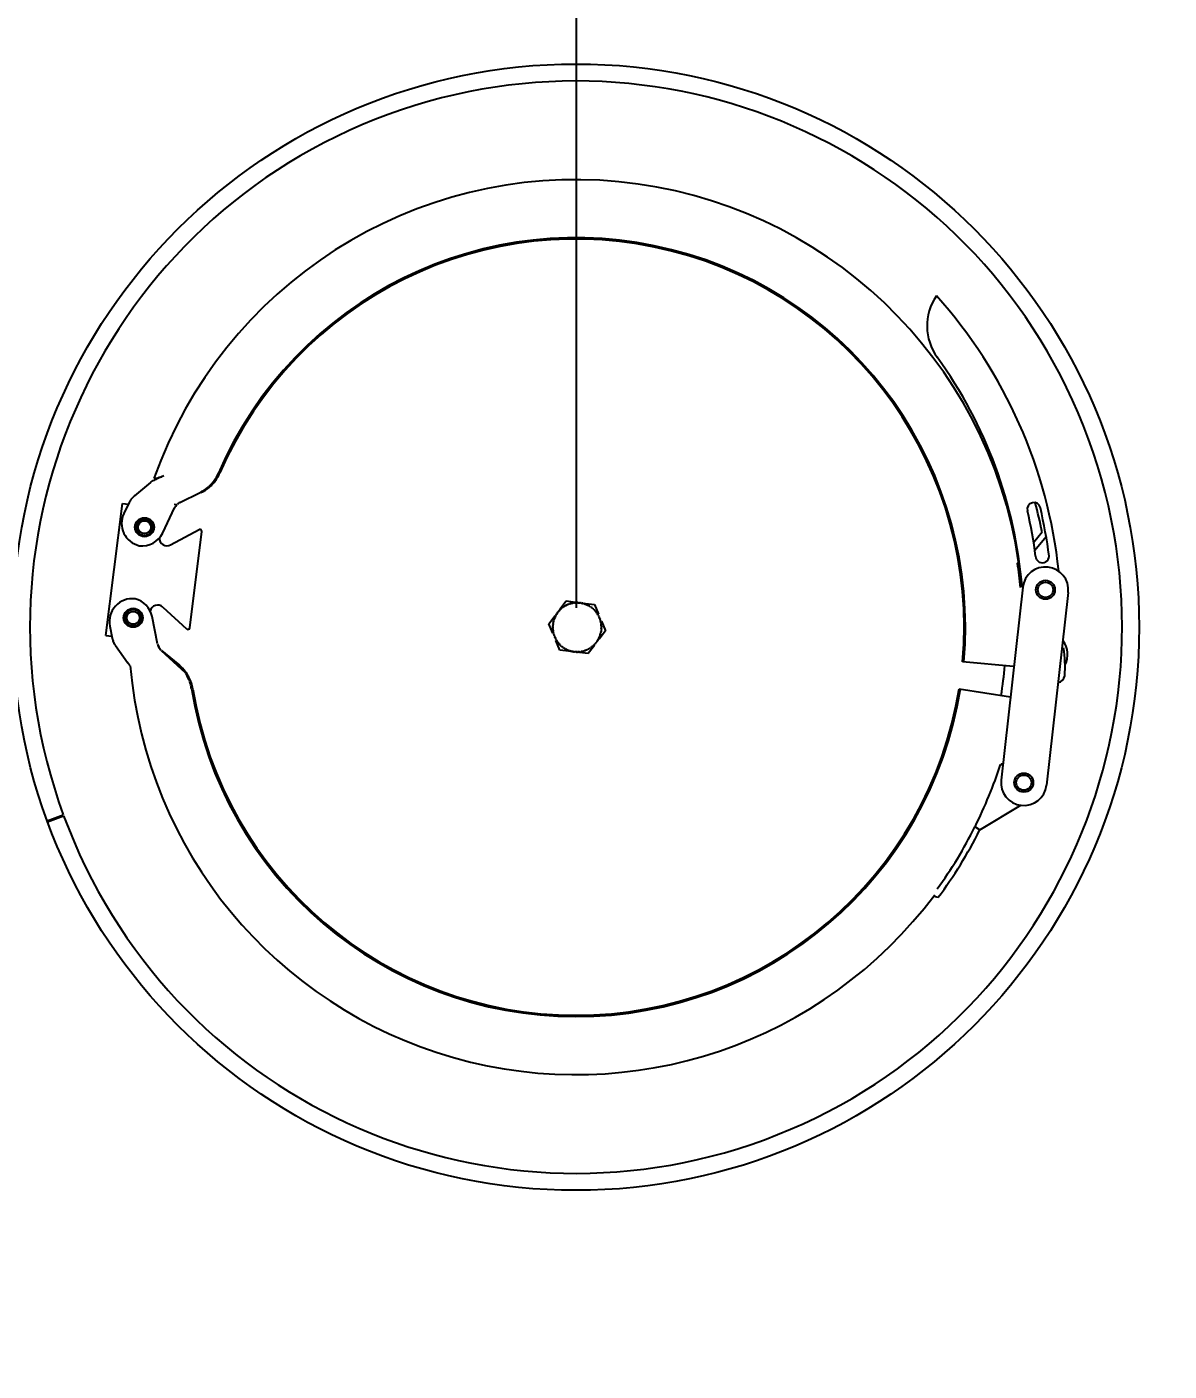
# Model space of a CAD drawing. Header units: millimetres. Extents: x 0 to 2800, y 0 to 1980.
# Drawn here: x 664.3 to 964.5, y 1183.2 to 1536.5 of the extents above; entities that cross this region are included whole.
import ezdxf

# ---------------------------------------------------------------- set-up
doc = ezdxf.new("R2010")
doc.units = ezdxf.units.MM
doc.header["$LTSCALE"] = 154
doc.header["$PDMODE"] = 3
doc.header["$PDSIZE"] = 8
doc.layers.get('0').update_dxf_attribs({"linetype": 'CONTINUOUS'})
doc.layers.get('Defpoints').update_dxf_attribs({"linetype": 'CONTINUOUS'})
doc.styles.get("Standard").update_dxf_attribs({"font": 'msjhl.ttc'})
doc.dimstyles.new('DIMSTYLE_3', dxfattribs={"dimtxt": 23.333333, "dimasz": 23.333333, "dimexe": 1.5, "dimexo": 1, "dimgap": 0.875, "dimtad": 1, "dimdsep": 46, "dimtxsty": 'Standard', "dimblk": '_FILLED', "dimblk1": '_FILLED', "dimblk2": '_FILLED', "dimcen": 0.09, "dimazin": 2, "dimtp": 0.01, "dimtm": 0.01, "dimtfac": 1, "dimtofl": 0, "dimtmove": 0, "dimatfit": 3, "dimldrblk": '_FILLED', "dimfxl": 1, "dimtolj": 1, "dimarcsym": 0})
doc.dimstyles.new('DIMSTYLE_4', dxfattribs={"dimtxt": 23.333333, "dimasz": 23.333333, "dimexe": 1.5, "dimexo": 1, "dimgap": 0.875, "dimtad": 1, "dimdec": 0, "dimdsep": 46, "dimtxsty": 'Standard', "dimblk": '_FILLED', "dimblk1": '_FILLED', "dimblk2": '_FILLED', "dimcen": 0.09, "dimazin": 2, "dimtp": 0.01, "dimtm": 0.01, "dimtfac": 1, "dimtdec": 0, "dimtofl": 0, "dimtmove": 0, "dimatfit": 3, "dimldrblk": '_FILLED', "dimfxl": 1, "dimtolj": 1, "dimarcsym": 0})

# ---------------------------------------------------------------- blocks, each defined once
blk = doc.blocks.new('_FILLED')
at = {"color": 0, "linetype": 'ByBlock'}
blk.add_solid([(0, 0), (-1, 0.214), (-1, -0.214)], dxfattribs=at)
blk = doc.blocks.new('*D104')
at = {"color": 0, "linetype": 'Continuous', "lineweight": -2}
for p, q in [((315.23, 1385.38), (315.23, 1725.68)), ((785.35, 1724.18), (338.56, 1724.18)), ((808.68, 1383.77), (808.68, 1725.68))]:
    blk.add_line(p, q, dxfattribs=at)
at = {"layer": 'Defpoints', "color": 0}
for p in [(315.23, 1724.18), (315.23, 1384.38), (808.68, 1382.77)]:
    blk.add_point(p, dxfattribs=at)
at = {"color": 0, "linetype": 'ByBlock', "lineweight": -2, "xscale": 23.3333333333, "yscale": 23.3333333333, "zscale": 23.3333333333, "rotation": 180}
blk.add_blockref('_FILLED', (315.23, 1724.18), dxfattribs=at)
at = {"color": 0, "linetype": 'ByBlock', "lineweight": -2, "xscale": 23.3333333333, "yscale": 23.3333333333, "zscale": 23.3333333333}
blk.add_blockref('_FILLED', (808.68, 1724.18), dxfattribs=at)
at = {"color": 0, "insert": (561.12, 1756.17), "char_height": 23.333, "attachment_point": 2, "line_spacing_factor": 0.9}
blk.add_mtext('\\A1;493', dxfattribs=at)
blk = doc.blocks.new('*D105')
at = {"color": 0, "linetype": 'Continuous', "lineweight": -2}
for p, q in [((1131.11, 1803.11), (208.58, 1798.44)), ((1156.53, 1391.65), (1154.44, 1804.73)), ((187.21, 1410.6), (185.24, 1799.82))]:
    blk.add_line(p, q, dxfattribs=at)
at = {"layer": 'Defpoints', "color": 0}
for p in [(185.24, 1798.32), (187.21, 1409.6), (1156.54, 1390.65)]:
    blk.add_point(p, dxfattribs=at)
at = {"color": 0, "linetype": 'ByBlock', "lineweight": -2, "xscale": 23.3333333333, "yscale": 23.3333333333, "zscale": 23.3333333333}
for p, rotation in [((1154.44, 1803.23), 0.2904615762000063), ((185.24, 1798.32), 180.2904615762)]:
    blk.add_blockref('_FILLED', p, dxfattribs=dict(at, rotation=rotation))
at = {"color": 0, "insert": (669.75, 1832.76), "char_height": 23.333, "attachment_point": 2, "rotation": 0.2905, "line_spacing_factor": 0.9}
blk.add_mtext('\\A1;969', dxfattribs=at)
blk = doc.blocks.new('*D106')
at = {"color": 0, "linetype": 'Continuous', "lineweight": -2}
for p, q in [((813.27, 1680.3), (1235.98, 1680.3)), ((1234.48, 1656.96), (1234.48, 1100.86)), ((825.21, 1077.52), (1235.98, 1077.52))]:
    blk.add_line(p, q, dxfattribs=at)
at = {"layer": 'Defpoints', "color": 0}
for p in [(812.27, 1680.3), (824.21, 1077.52), (1234.48, 1077.52)]:
    blk.add_point(p, dxfattribs=at)
at = {"color": 0, "linetype": 'ByBlock', "lineweight": -2, "xscale": 23.3333333333, "yscale": 23.3333333333, "zscale": 23.3333333333}
for p, rotation in [((1234.48, 1680.3), 89.99999999999999), ((1234.48, 1077.52), 270)]:
    blk.add_blockref('_FILLED', p, dxfattribs=dict(at, rotation=rotation))
at = {"color": 0, "insert": (1202.5, 1395.65), "char_height": 23.333, "attachment_point": 2, "rotation": 90, "line_spacing_factor": 0.9}
blk.add_mtext('\\A1;600', dxfattribs=at)
blk = doc.blocks.new('*D107')
at = {"color": 0, "linetype": 'Continuous', "lineweight": -2}
for p, q in [((1110.22, 1373.58), (1112.06, 1010.62)), ((484.18, 1262.91), (485.47, 1007.44)), ((508.8, 1009.06), (1088.72, 1012))]:
    blk.add_line(p, q, dxfattribs=at)
at = {"layer": 'Defpoints', "color": 0}
for p in [(1110.22, 1374.58), (484.17, 1263.91), (1112.05, 1012.12)]:
    blk.add_point(p, dxfattribs=at)
at = {"color": 0, "linetype": 'ByBlock', "lineweight": -2, "xscale": 23.3333333333, "yscale": 23.3333333333, "zscale": 23.3333333333}
for p, rotation in [((485.46, 1008.94), 180.2904615762), ((1112.05, 1012.12), 0.2904615762000042)]:
    blk.add_blockref('_FILLED', p, dxfattribs=dict(at, rotation=rotation))
at = {"color": 0, "insert": (798.49, 1042.52), "char_height": 23.3333, "attachment_point": 2, "rotation": 0.2905, "line_spacing_factor": 0.9}
blk.add_mtext('\\A1;\\A1;630', dxfattribs=at)

msp = doc.modelspace()

# ---------------------------------------------------------------- linework, layer by layer
at = {"linetype": 'Continuous'}
for p, q in [((915.0218, 1430.1165), (914.3342, 1430.0453)), ((696.7331, 1416.7536), (692.5347, 1413.2416)), ((700.1139, 1418.4662), (700.2911, 1418.5461)), ((704.4669, 1411.4626), (709.79, 1414.124)), ((712.2448, 1415.5188), (712.2667, 1415.5373)), ((712.2886, 1415.5559), (712.3104, 1415.5745)), ((712.3322, 1415.5932), (712.3539, 1415.612)), ((712.3756, 1415.6308), (712.3972, 1415.6497)), ((712.4188, 1415.6687), (712.4404, 1415.6877)), ((685.0446, 1376.528), (689.3864, 1411.2577)), ((689.3864, 1411.2577), (690.9741, 1411.0592)), ((691.159, 1411.4994), (689.7498, 1408.5681)), ((699.9501, 1403.4904), (703.0958, 1410.0674)), ((702.9818, 1411.0702), (703.7799, 1410.9902)), ((702.0221, 1400.3462), (709.5057, 1404.364)), ((707.0756, 1378.5632), (710.2383, 1403.8614)), ((928.8739, 1400.9794), (931.0873, 1403.8169)), ((932.1819, 1402.4283), (929.1995, 1398.843)), ((924.6365, 1395.5472), (925.0462, 1396.0725)), ((926.0242, 1389.2131), (920.3279, 1338.5322)), ((804.3186, 1383.4277), (805.9612, 1385.5976)), ((805.9612, 1385.5976), (809.036, 1385.2132)), ((810.3333, 1385.051), (813.4082, 1384.6666)), ((937.9491, 1387.8728), (932.2528, 1337.1919)), ((698.6272, 1374.2965), (697.1881, 1381.4929)), ((699.9776, 1383.993), (706.2417, 1378.2564)), ((801.4314, 1379.6138), (803.074, 1381.7837)), ((813.4082, 1384.6666), (814.4661, 1382.1591)), ((686.0658, 1379.0118), (686.7063, 1375.8419)), ((802.4893, 1377.1063), (801.4314, 1379.6138)), ((815.2676, 1380.2593), (816.3254, 1377.7518)), ((685.0446, 1376.528), (686.6072, 1376.3327)), ((804.3486, 1372.699), (803.2907, 1375.2065)), ((816.3254, 1377.7518), (814.6828, 1375.5819)), ((687.5355, 1373.9018), (687.548, 1373.8837)), ((687.5605, 1373.8657), (690.6726, 1369.4108)), ((698.8207, 1373.2941), (699.0237, 1373.2742)), ((699.5684, 1372.6072), (705.8453, 1366.7923)), ((699.612, 1372.6159), (704.127, 1368.7165)), ((699.6451, 1372.6123), (704.351, 1368.6912)), ((807.4235, 1372.3146), (804.3486, 1372.699)), ((811.7956, 1371.768), (808.7208, 1372.1524)), ((813.4383, 1373.9379), (811.7956, 1371.768)), ((923.5439, 1368.4062), (910.1841, 1369.6047)), ((705.8453, 1366.7923), (705.8612, 1366.7696)), ((705.877, 1366.7468), (705.8928, 1366.724)), ((705.9085, 1366.7011), (705.9242, 1366.6781)), ((705.9398, 1366.6552), (705.9553, 1366.6321)), ((705.9708, 1366.6091), (705.9863, 1366.586)), ((909.301, 1362.5407), (922.7829, 1360.3749)), ((920.165, 1342.6491), (920.7893, 1342.6373)), ((914.7437, 1325.4704), (925.4688, 1331.9185)), ((669.6129, 1327.8384), (673.8387, 1329.3854)), ((669.702, 1327.5959), (673.925, 1329.1503)), ((913.4622, 1326.2612), (914.7437, 1325.4704)), ((902.5314, 1308.0673), (903.7927, 1307.723))]:
    msp.add_line(p, q, dxfattribs=at)
for points in [[(692.5347, 1413.2416), (692.5099, 1413.2206), (692.4853, 1413.1994), (692.4608, 1413.178), (692.4364, 1413.1564), (692.4121, 1413.1347), (692.3879, 1413.1128), (692.3638, 1413.0907), (692.3399, 1413.0684)], [(686.755, 1375.6257), (686.7491, 1375.6496), (686.7434, 1375.6736), (686.7377, 1375.6975), (686.7322, 1375.7215), (686.7268, 1375.7456), (686.7215, 1375.7696), (686.7163, 1375.7937), (686.7113, 1375.8178)], [(687.4503, 1374.03), (687.4622, 1374.0115), (687.4743, 1373.9931), (687.4863, 1373.9747)], [(687.4985, 1373.9564), (687.5108, 1373.9381), (687.5231, 1373.92)]]:
    msp.add_lwpolyline(points, dxfattribs=at)
for centre, radius in [((808.5921, 1378.7186), 148), ((695.1752, 1404.9912), 2.5), ((695.1752, 1404.9912), 2.1484), ((695.1752, 1404.9912), 1.6781), ((931.9866, 1388.5429), 2.5), ((931.9866, 1388.5429), 2), ((692.198, 1381.1766), 2.5), ((692.198, 1381.1766), 2.1484), ((692.198, 1381.1766), 1.6781), ((926.2904, 1337.862), 2.5), ((926.2904, 1337.862), 2)]:
    msp.add_circle(centre, radius, dxfattribs=at)
for centre, radius, start, end in [((808.5921, 1378.7186), 301.6, 1.145618, 113.41888), ((808.5921, 1378.7186), 290.4917, 1.178155, 116.756437), ((808.5921, 1378.7186), 290.1, 1.179353, 116.756437), ((808.5921, 1378.7186), 288, 1.185162, 179.393614), ((808.5921, 1378.7186), 143.5, 200.207655, 200.107655), ((808.5921, 1378.7186), 117.6, 8.385662, 160.599784), ((808.5921, 1378.7186), 102.3438, 354.873669, 156.685689), ((808.5921, 1378.7186), 102, 354.873669, 156.591332), ((914.8681, 1457.8581), 14, 145.494962, 215.974869), ((807.4301, 1379.8718), 128.7583, 6.046841, 41.856953), ((807.4301, 1379.8718), 118.7583, 4.50323, 35.974869), ((919.3818, 1422.9615), 2, 231.214899, 253.223415), ((735.5447, 1339.0247), 86.9816, 114.93126, 115.263244), ((747.0804, 1314.178), 114.3756, 114.607277, 114.924779), ((691.1097, 1438.5992), 22.0536, 291.977395, 293.53113), ((755.4379, 1295.9847), 134.3966, 114.308351, 114.617045), ((687.5048, 1446.9324), 31.1331, 293.491029, 294.248789), ((705.1281, 1423.2847), 10.308, 317.420706, 320.95106), ((705.5318, 1423.3071), 10.2894, 315.811048, 320.453856), ((705.0864, 1423.3173), 10.3609, 320.955848, 327.713404), ((705.4162, 1423.3903), 10.4314, 320.505758, 336.566414), ((705.0512, 1423.3391), 10.4024, 327.715562, 336.683883), ((705.2111, 1423.2821), 10.2389, 296.564112, 297.587815), ((705.1942, 1423.3145), 10.2755, 297.587624, 298.32421), ((705.1265, 1423.4339), 10.4128, 298.34049, 305.276871), ((705.0392, 1423.5603), 10.5664, 305.267654, 306.975089), ((704.9903, 1423.625), 10.6475, 306.975555, 308.669843), ((704.9147, 1423.7188), 10.7679, 308.672342, 312.017203), ((705.1694, 1423.2472), 10.2523, 316.452389, 317.418695), ((695.6886, 1409.2649), 5.0505, 150.099356, 154.324117), ((695.6485, 1409.287), 5.0047, 148.095227, 150.089478), ((928.938, 1409.7208), 1.75, 13.112718, 193.112718), ((808.6339, 1378.7138), 125, 11.585188, 15.174216), ((807.4814, 1381.4285), 126.4583, 7.263938, 13.112718), ((695.1574, 1405.9685), 6, 154.324332, 256.856822), ((807.4814, 1381.4285), 122.9583, 7.438254, 13.112718), ((694.5374, 1406.0793), 6, 262.873669, 334.43872), ((709.7422, 1403.9235), 0.5, 352.873954, 118.230844), ((701.076, 1402.1083), 2, 178.133292, 298.230844), ((808.5921, 1378.7186), 117.2583, 5.109835, 8.251461), ((931.1649, 1397.3822), 1.7603, 181.164213, 1.164213), ((931.9866, 1388.5429), 6, 353.587161, 173.587161), ((691.947, 1380.2002), 6, 82.873954, 191.423291), ((691.3046, 1380.3163), 6, 11.308903, 76.63689), ((808.8784, 1378.6828), 6.5, 105.586563, 106.961345), ((808.8784, 1378.6828), 6.375, 103.361345, 105.586563), ((808.8784, 1378.6828), 6.5, 101.986563, 103.361345), ((808.8784, 1378.6828), 6.375, 99.761345, 101.986563), ((808.8784, 1378.6828), 6.5, 98.386563, 99.761345), ((808.8784, 1378.6828), 6.375, 96.161345, 98.386563), ((808.8784, 1378.6828), 6.5, 94.786563, 96.161345), ((808.8784, 1378.6828), 6.375, 92.561345, 94.786563), ((808.8784, 1378.6828), 6.5, 91.186563, 92.561345), ((808.8784, 1378.6828), 6.375, 88.961345, 91.186563), ((808.8784, 1378.6828), 6.5, 87.586563, 88.961345), ((808.8784, 1378.6828), 6.375, 85.361345, 87.586563), ((808.8784, 1378.6828), 6.5, 83.986563, 85.361345), ((808.8784, 1378.6828), 6.375, 81.761345, 83.986563), ((808.8784, 1378.6828), 6.5, 80.386563, 81.761345), ((808.8784, 1378.6828), 6.375, 78.161345, 80.386563), ((808.8784, 1378.6828), 6.5, 76.786563, 78.161345), ((808.8784, 1378.6828), 6.375, 74.561345, 76.786563), ((808.8784, 1378.6828), 6.5, 73.186563, 74.561345), ((808.8784, 1378.6828), 6.5, 69.586563, 70.961345), ((698.6269, 1382.518), 2, 47.517064, 167.092108), ((808.8784, 1378.6828), 6.5, 155.986563, 157.361345), ((808.8784, 1378.6828), 6.5, 152.386563, 153.761345), ((808.8784, 1378.6828), 6.375, 153.761345, 155.986563), ((808.8784, 1378.6828), 6.375, 150.161345, 152.386563), ((808.8784, 1378.6828), 6.5, 148.786563, 150.161345), ((808.8784, 1378.6828), 6.375, 146.561345, 148.786563), ((808.8784, 1378.6828), 6.5, 145.186563, 146.561345), ((808.8784, 1378.6828), 6.375, 142.961345, 145.186563), ((808.8784, 1378.6828), 6.5, 141.586563, 142.961345), ((808.8784, 1378.6828), 6.375, 139.361345, 141.586563), ((808.8784, 1378.6828), 6.5, 137.986563, 139.361345), ((808.8784, 1378.6828), 6.375, 135.761345, 137.986563), ((808.8784, 1378.6828), 6.5, 134.386563, 135.761345), ((808.8784, 1378.6828), 6.375, 132.161345, 134.386563), ((808.8784, 1378.6828), 6.5, 130.786563, 132.161345), ((808.8784, 1378.6828), 6.375, 128.561345, 130.786563), ((808.8784, 1378.6828), 6.5, 127.186563, 128.561345), ((808.8784, 1378.6828), 6.375, 124.961345, 127.186563), ((808.8784, 1378.6828), 6.5, 123.586563, 124.961345), ((808.8784, 1378.6828), 6.375, 121.361345, 123.586563), ((808.8784, 1378.6828), 6.5, 119.986563, 121.361345), ((808.8784, 1378.6828), 6.375, 117.761345, 119.986563), ((808.8784, 1378.6828), 6.5, 116.386563, 117.761345), ((808.8784, 1378.6828), 6.375, 114.161345, 116.386563), ((808.8784, 1378.6828), 6.5, 112.786563, 114.161345), ((808.8784, 1378.6828), 6.375, 110.561345, 112.786563), ((808.8784, 1378.6828), 6.5, 109.186563, 110.561345), ((808.8784, 1378.6828), 6.375, 106.961345, 109.186563), ((808.8784, 1378.6828), 6.375, 70.961345, 73.186563), ((808.8784, 1378.6828), 6.375, 67.361345, 69.586563), ((808.8784, 1378.6828), 6.5, 65.986563, 67.361345), ((808.8784, 1378.6828), 6.375, 63.761345, 65.986563), ((808.8784, 1378.6828), 6.5, 62.386563, 63.761345), ((808.8784, 1378.6828), 6.375, 60.161345, 62.386563), ((808.8784, 1378.6828), 6.5, 58.786563, 60.161345), ((808.8784, 1378.6828), 6.375, 56.561345, 58.786563), ((808.8784, 1378.6828), 6.5, 55.186563, 56.561345), ((808.8784, 1378.6828), 6.375, 52.961345, 55.186563), ((808.8784, 1378.6828), 6.5, 51.586563, 52.961345), ((808.8784, 1378.6828), 6.375, 49.361345, 51.586563), ((808.8784, 1378.6828), 6.5, 47.986563, 49.361345), ((808.8784, 1378.6828), 6.375, 45.761345, 47.986563), ((808.8784, 1378.6828), 6.5, 44.386563, 45.761345), ((808.8784, 1378.6828), 6.375, 42.161345, 44.386563), ((808.8784, 1378.6828), 6.5, 40.786563, 42.161345), ((808.8784, 1378.6828), 6.375, 38.561345, 40.786563), ((808.8784, 1378.6828), 6.375, 34.961345, 37.186563), ((808.8784, 1378.6828), 6.5, 37.186563, 38.561345), ((808.8784, 1378.6828), 6.375, 31.361345, 33.586563), ((808.8784, 1378.6828), 6.5, 33.586563, 34.961345), ((808.8784, 1378.6828), 6.375, 27.761345, 29.986563), ((808.8784, 1378.6828), 6.5, 29.986563, 31.361345), ((808.8784, 1378.6828), 6.375, 24.161345, 26.386563), ((808.8784, 1378.6828), 6.5, 26.386563, 27.761345), ((808.8784, 1378.6828), 6.5, 22.786563, 24.161345), ((706.5794, 1378.6252), 0.5, 227.517064, 352.873954), ((808.8784, 1378.6828), 6.5, 177.586563, 178.961345), ((808.8784, 1378.6828), 6.5, 181.186563, 182.561345), ((808.8784, 1378.6828), 6.5, 173.986563, 175.361345), ((808.8784, 1378.6828), 6.5, 184.786563, 186.161345), ((808.8784, 1378.6828), 6.5, 170.386563, 171.761345), ((808.8784, 1378.6828), 6.375, 178.961345, 181.186563), ((808.8784, 1378.6828), 6.375, 175.361345, 177.586563), ((808.8784, 1378.6828), 6.375, 182.561345, 184.786563), ((808.8784, 1378.6828), 6.5, 166.786563, 168.161345), ((808.8784, 1378.6828), 6.375, 171.761345, 173.986563), ((808.8784, 1378.6828), 6.375, 186.161345, 188.386563), ((808.8784, 1378.6828), 6.375, 168.161345, 170.386563), ((808.8784, 1378.6828), 6.5, 163.186563, 164.561345), ((808.8784, 1378.6828), 6.375, 164.561345, 166.786563), ((808.8784, 1378.6828), 6.5, 159.586563, 160.961345), ((808.8784, 1378.6828), 6.375, 160.961345, 163.186563), ((808.8784, 1378.6828), 6.375, 157.361345, 159.586563), ((808.8784, 1378.6828), 6.375, 20.561345, 22.786563), ((808.8784, 1378.6828), 6.375, 16.961345, 19.186563), ((808.8784, 1378.6828), 6.5, 19.186563, 20.561345), ((808.8784, 1378.6828), 6.375, 13.361345, 15.586563), ((808.8784, 1378.6828), 6.5, 15.586563, 16.961345), ((808.8784, 1378.6828), 6.375, 9.761345, 11.986563), ((808.8784, 1378.6828), 6.375, 6.161345, 8.386563), ((808.8784, 1378.6828), 6.5, 11.986563, 13.361345), ((808.8784, 1378.6828), 6.375, 2.561345, 4.786563), ((808.8784, 1378.6828), 6.375, 355.350435, 357.597473), ((808.8784, 1378.6828), 6.375, 358.961345, 1.186563), ((808.8784, 1378.6828), 6.5056, 349.80679, 355.94209), ((808.8784, 1378.6828), 6.5, 8.386563, 9.761345), ((808.8784, 1378.6828), 6.5, 4.786563, 6.161345), ((808.8784, 1378.6828), 6.5, 1.186563, 2.561345), ((808.8784, 1378.6828), 6.5, 357.586563, 358.961345), ((808.5921, 1378.7186), 301.6, 181.14556, 359.435249), ((808.5921, 1378.7186), 290.4917, 181.178385, 359.40282), ((808.5921, 1378.7186), 290.1, 181.179584, 359.401622), ((808.5921, 1378.7186), 288, 181.185162, 359.393614), ((691.6555, 1376.844), 5.0497, 193.960889, 196.0965), ((691.7788, 1376.8793), 5.1779, 196.094041, 200.334817), ((701.708, 1374.9045), 3.1406, 191.246192, 211.863709), ((808.8784, 1378.6828), 6.5, 188.386563, 189.761345), ((808.8784, 1378.6828), 6.5, 191.986563, 193.361345), ((808.8784, 1378.6828), 6.375, 189.761345, 191.986563), ((808.8784, 1378.6828), 6.5, 195.586563, 196.961345), ((808.8784, 1378.6828), 6.375, 193.361345, 195.586563), ((808.8784, 1378.6828), 6.5, 199.186563, 200.561345), ((808.8784, 1378.6828), 6.375, 196.961345, 199.186563), ((808.8784, 1378.6828), 6.5, 202.786563, 204.161345), ((808.8784, 1378.6828), 6.375, 200.561345, 202.786563), ((808.8784, 1378.6828), 6.5, 206.386563, 207.761345), ((808.8784, 1378.6828), 6.375, 204.161345, 206.386563), ((808.8784, 1378.6828), 6.375, 207.761345, 209.986563), ((808.8784, 1378.6828), 6.5, 209.986563, 211.361345), ((808.8784, 1378.6828), 6.375, 211.361345, 213.586563), ((808.8784, 1378.6828), 6.5, 213.586563, 214.961345), ((808.8784, 1378.6828), 6.375, 214.961345, 217.186563), ((808.8784, 1378.6828), 6.5, 217.186563, 218.561345), ((808.8784, 1378.6828), 6.375, 218.561345, 220.786563), ((808.8784, 1378.6828), 6.5, 220.786563, 222.161345), ((808.8784, 1378.6828), 6.375, 222.161345, 224.386563), ((808.8784, 1378.6828), 6.375, 315.761345, 317.986563), ((808.8784, 1378.6828), 6.5, 317.986563, 319.361345), ((808.8784, 1378.6828), 6.375, 319.361345, 321.586563), ((808.8784, 1378.6828), 6.375, 322.961345, 325.186563), ((808.8784, 1378.6828), 6.5, 321.586563, 322.961345), ((808.8784, 1378.6828), 6.375, 326.561345, 328.786563), ((808.8784, 1378.6828), 6.5, 325.186563, 326.561345), ((808.8784, 1378.6828), 6.375, 330.161345, 332.386563), ((808.8784, 1378.6828), 6.5, 328.786563, 330.161345), ((808.8784, 1378.6828), 6.375, 333.761345, 335.986563), ((808.8784, 1378.6828), 6.5, 332.386563, 333.761345), ((808.8784, 1378.6828), 6.375, 337.361345, 339.586563), ((808.8784, 1378.6828), 6.5, 335.986563, 337.361345), ((808.8784, 1378.6828), 6.375, 340.961345, 343.186563), ((808.8784, 1378.6828), 6.5, 339.586563, 340.961345), ((808.8784, 1378.6828), 6.375, 344.561345, 346.786563), ((808.8784, 1378.6828), 6.5, 343.186563, 344.561345), ((808.8784, 1378.6828), 6.375, 348.150435, 350.397473), ((808.8784, 1378.6828), 6.5, 346.786563, 348.161345), ((931.8003, 1371.5804), 6, 332.759866, 36.334635), ((808.8784, 1378.6828), 6.5, 224.386563, 225.761345), ((808.8784, 1378.6828), 6.375, 225.761345, 227.986563), ((808.8784, 1378.6828), 6.5, 227.986563, 229.361345), ((808.8784, 1378.6828), 6.375, 229.361345, 231.586563), ((808.8784, 1378.6828), 6.5, 231.586563, 232.961345), ((808.8784, 1378.6828), 6.375, 232.961345, 235.186563), ((808.8784, 1378.6828), 6.5, 235.186563, 236.561345), ((808.8784, 1378.6828), 6.375, 236.561345, 238.786563), ((808.8784, 1378.6828), 6.5, 238.786563, 240.161345), ((808.8784, 1378.6828), 6.375, 240.161345, 242.386563), ((808.8784, 1378.6828), 6.5, 242.386563, 243.761345), ((808.8784, 1378.6828), 6.375, 243.761345, 245.986563), ((808.8784, 1378.6828), 6.5, 245.986563, 247.361345), ((808.8784, 1378.6828), 6.375, 247.361345, 249.586563), ((808.8784, 1378.6828), 6.5, 249.586563, 250.961345), ((808.8784, 1378.6828), 6.375, 250.961345, 253.186563), ((808.8784, 1378.6828), 6.5, 253.186563, 254.561345), ((808.8784, 1378.6828), 6.375, 254.561345, 256.786563), ((808.8784, 1378.6828), 6.5, 256.786563, 258.161345), ((808.8784, 1378.6828), 6.375, 258.161345, 260.386563), ((808.8784, 1378.6828), 6.5, 260.386563, 261.761345), ((808.8784, 1378.6828), 6.375, 261.761345, 263.986563), ((808.8784, 1378.6828), 6.5, 263.986563, 265.361345), ((808.8784, 1378.6828), 6.375, 265.361345, 267.586563), ((808.8784, 1378.6828), 6.5, 267.586563, 268.961345), ((808.8784, 1378.6828), 6.375, 268.961345, 271.186563), ((808.8784, 1378.6828), 6.5, 271.186563, 272.561345), ((808.8784, 1378.6828), 6.375, 272.561345, 274.786563), ((808.8784, 1378.6828), 6.5, 274.786563, 276.161345), ((808.8784, 1378.6828), 6.375, 276.161345, 278.386563), ((808.8784, 1378.6828), 6.5, 278.386563, 279.761345), ((808.8784, 1378.6828), 6.375, 279.761345, 281.986563), ((808.8784, 1378.6828), 6.5, 281.986563, 283.361345), ((808.8784, 1378.6828), 6.375, 283.361345, 285.586563), ((808.8784, 1378.6828), 6.5, 285.586563, 286.961345), ((808.8784, 1378.6828), 6.375, 286.961345, 289.186563), ((808.8784, 1378.6828), 6.5, 289.186563, 290.561345), ((808.8784, 1378.6828), 6.375, 290.561345, 292.786563), ((808.8784, 1378.6828), 6.5, 292.786563, 294.161345), ((808.8784, 1378.6828), 6.375, 294.161345, 296.386563), ((808.8784, 1378.6828), 6.5, 296.386563, 297.761345), ((808.8784, 1378.6828), 6.375, 297.761345, 299.986563), ((808.8784, 1378.6828), 6.5, 299.986563, 301.361345), ((808.8784, 1378.6828), 6.375, 301.361345, 303.586563), ((808.8784, 1378.6828), 6.5, 303.586563, 304.961345), ((808.8784, 1378.6828), 6.375, 304.961345, 307.186563), ((808.8784, 1378.6828), 6.5, 307.186563, 308.561345), ((808.8784, 1378.6828), 6.375, 308.561345, 310.786563), ((808.8784, 1378.6828), 6.5, 310.786563, 312.161345), ((808.8784, 1378.6828), 6.375, 312.161345, 314.386563), ((808.8784, 1378.6828), 6.5, 314.386563, 315.761345), ((907.0595, 1368.4356), 30.078, 355.222374, 9.252213), ((808.5921, 1378.7186), 117.6, 184.970111, 323.285088), ((697.642, 1360.6572), 10.4669, 37.958522, 50.13561), ((696.74, 1360.4679), 11.086, 36.199386, 39.082138), ((808.8784, 1378.6828), 112.8881, 350.867921, 354.879699), ((696.2545, 1360.1091), 11.6897, 34.870265, 36.21287), ((697.4017, 1360.464), 10.7751, 34.611708, 37.982356), ((697.357, 1360.9805), 10.2939, 25.041433, 29.606386), ((697.7549, 1360.8676), 10.261, 27.601284, 29.91386), ((697.3232, 1360.9642), 10.3314, 22.766806, 25.044032), ((697.5922, 1360.7986), 10.4371, 9.206465, 27.523218), ((697.2813, 1360.9479), 10.3764, 15.890236, 22.76032), ((697.233, 1360.9348), 10.4264, 9.075597, 15.88682), ((935.0476, 1366.1912), 2, 277.05162, 352.525956), ((808.5921, 1378.7186), 102.3438, 189.07317, 350.873954), ((808.5921, 1378.7186), 102, 189.167132, 350.873954), ((808.5921, 1378.7186), 117.2583, 333.425171, 342.084927), ((808.5921, 1378.7186), 117.6, 342.234689, 342.309345), ((926.2904, 1337.862), 6, 173.587161, 353.587161), ((808.5921, 1378.7186), 117.2583, 324.082167, 333.407155), ((808.5921, 1378.7186), 118.7583, 323.286354, 333.292616)]:
    msp.add_arc(centre, radius, start, end, dxfattribs=at)
for points, knots in [([(696.7331, 1416.7535), (696.8678, 1416.866), (697.4108, 1417.2194), (697.9986, 1417.4868), (698.4229, 1417.6871)], [0, 0, 0, 0, 0.27217633, 1, 1, 1, 1]), ([(697.7424, 1417.7723), (697.7303, 1417.7739), (697.7101, 1417.7766), (697.6898, 1417.7783), (697.6816, 1417.7788)], [0, 0, 0, 0, 0.60030363, 1, 1, 1, 1]), ([(697.9235, 1417.7494), (697.8888, 1417.7537), (697.8284, 1417.761), (697.7681, 1417.7689), (697.7424, 1417.7723)], [0, 0, 0, 0, 0.57424416, 1, 1, 1, 1]), ([(698.0565, 1417.7481), (698.033, 1417.7463), (697.9886, 1417.7444), (697.9441, 1417.7468), (697.9235, 1417.7494)], [0, 0, 0, 0, 0.53199729, 1, 1, 1, 1]), ([(698.2248, 1417.7718), (698.1956, 1417.7662), (698.1397, 1417.7566), (698.0834, 1417.7501), (698.0565, 1417.7481)], [0, 0, 0, 0, 0.52473437, 1, 1, 1, 1])]:
    msp.add_open_spline(points, degree=3, knots=knots, dxfattribs=at)
for points in [[(698.6651, 1417.8903), (698.5205, 1417.8434), (698.3741, 1417.8006), (698.2248, 1417.7718)], [(699.3631, 1418.1482), (699.133, 1418.0556), (698.9011, 1417.9667), (698.6651, 1417.8903)], [(710.0121, 1414.0932), (710.8088, 1414.474), (711.5677, 1414.952), (712.2448, 1415.5188)], [(712.6002, 1416.1838), (712.4476, 1416.0233), (712.2931, 1415.8617), (712.1153, 1415.7295)], [(712.4404, 1415.6877), (712.6014, 1415.8302), (712.7641, 1415.9739), (712.8992, 1416.1412)], [(692.3399, 1413.0679), (691.9809, 1412.7323), (691.6595, 1412.3493), (691.3998, 1411.932)], [(703.0958, 1410.0674), (703.2539, 1410.3973), (703.4747, 1410.7045), (703.7417, 1410.9546)], [(704.467, 1411.4627), (704.2186, 1411.3383), (703.9417, 1411.1853), (703.8225, 1410.9344)], [(687.4503, 1374.03), (687.2387, 1374.359), (687.0599, 1374.712), (686.924, 1375.0788)], [(698.6281, 1374.2917), (698.743, 1373.7174), (699.0492, 1373.1579), (699.4677, 1372.7482)], [(699.5684, 1372.6072), (699.3667, 1372.794), (699.1518, 1373.0092), (699.0862, 1373.2761)], [(691.4343, 1368.5302), (691.1642, 1368.8089), (690.895, 1369.0927), (690.6727, 1369.4108)], [(704.127, 1368.7165), (704.5691, 1368.3347), (704.977, 1367.9102), (705.3454, 1367.4568)], [(705.9863, 1366.586), (706.0987, 1366.4173), (706.2121, 1366.2474), (706.2965, 1366.0631)], [(706.6488, 1365.9847), (706.5314, 1366.1888), (706.4121, 1366.3949), (706.2593, 1366.5741)]]:
    msp.add_open_spline(points, degree=3, dxfattribs=at)

# ---------------------------------------------------------------- dimensions: what is measured, and where the dimension line sits
for base, p1, p2, angle, picture, middle in [((185.2444, 1798.3169), (1156.5361, 1390.6493), (187.215, 1409.6011), 180.290462, '*D105', (669.9141, 1800.774)), ((315.2302, 1724.1801), (808.6813, 1382.7726), (315.2302, 1384.3842), 180, '*D104', (561.1175, 1724.1801))]:
    dim = msp.add_linear_dim(base=base, p1=p1, p2=p2, angle=angle, dimstyle='DIMSTYLE_4', dxfattribs=at)
    dim.commit()
    dim.dimension.update_dxf_attribs({"geometry": picture, "text_midpoint": middle, "dimtype": 160})
for base, p1, p2, angle, text, dimstyle, picture, middle in [((1234.4845, 1077.5232), (812.271, 1680.2961), (824.2087, 1077.5232), 270, '600', 'DIMSTYLE_3', '*D106', (1234.4845, 1395.6549)), ((1112.0545, 1012.1211), (484.1716, 1263.9058), (1110.217, 1374.5809), 0.290462, '\\A1;630', 'DIMSTYLE_4', '*D107', (798.6474, 1010.5322))]:
    dim = msp.add_linear_dim(base=base, p1=p1, p2=p2, angle=angle, text=text, dimstyle=dimstyle, override={"dimtxsty": 'Standard'}, dxfattribs=at)
    dim.commit()
    dim.dimension.update_dxf_attribs({"geometry": picture, "text_midpoint": middle, "dimtype": 160})

doc.saveas('drawing.dxf')
